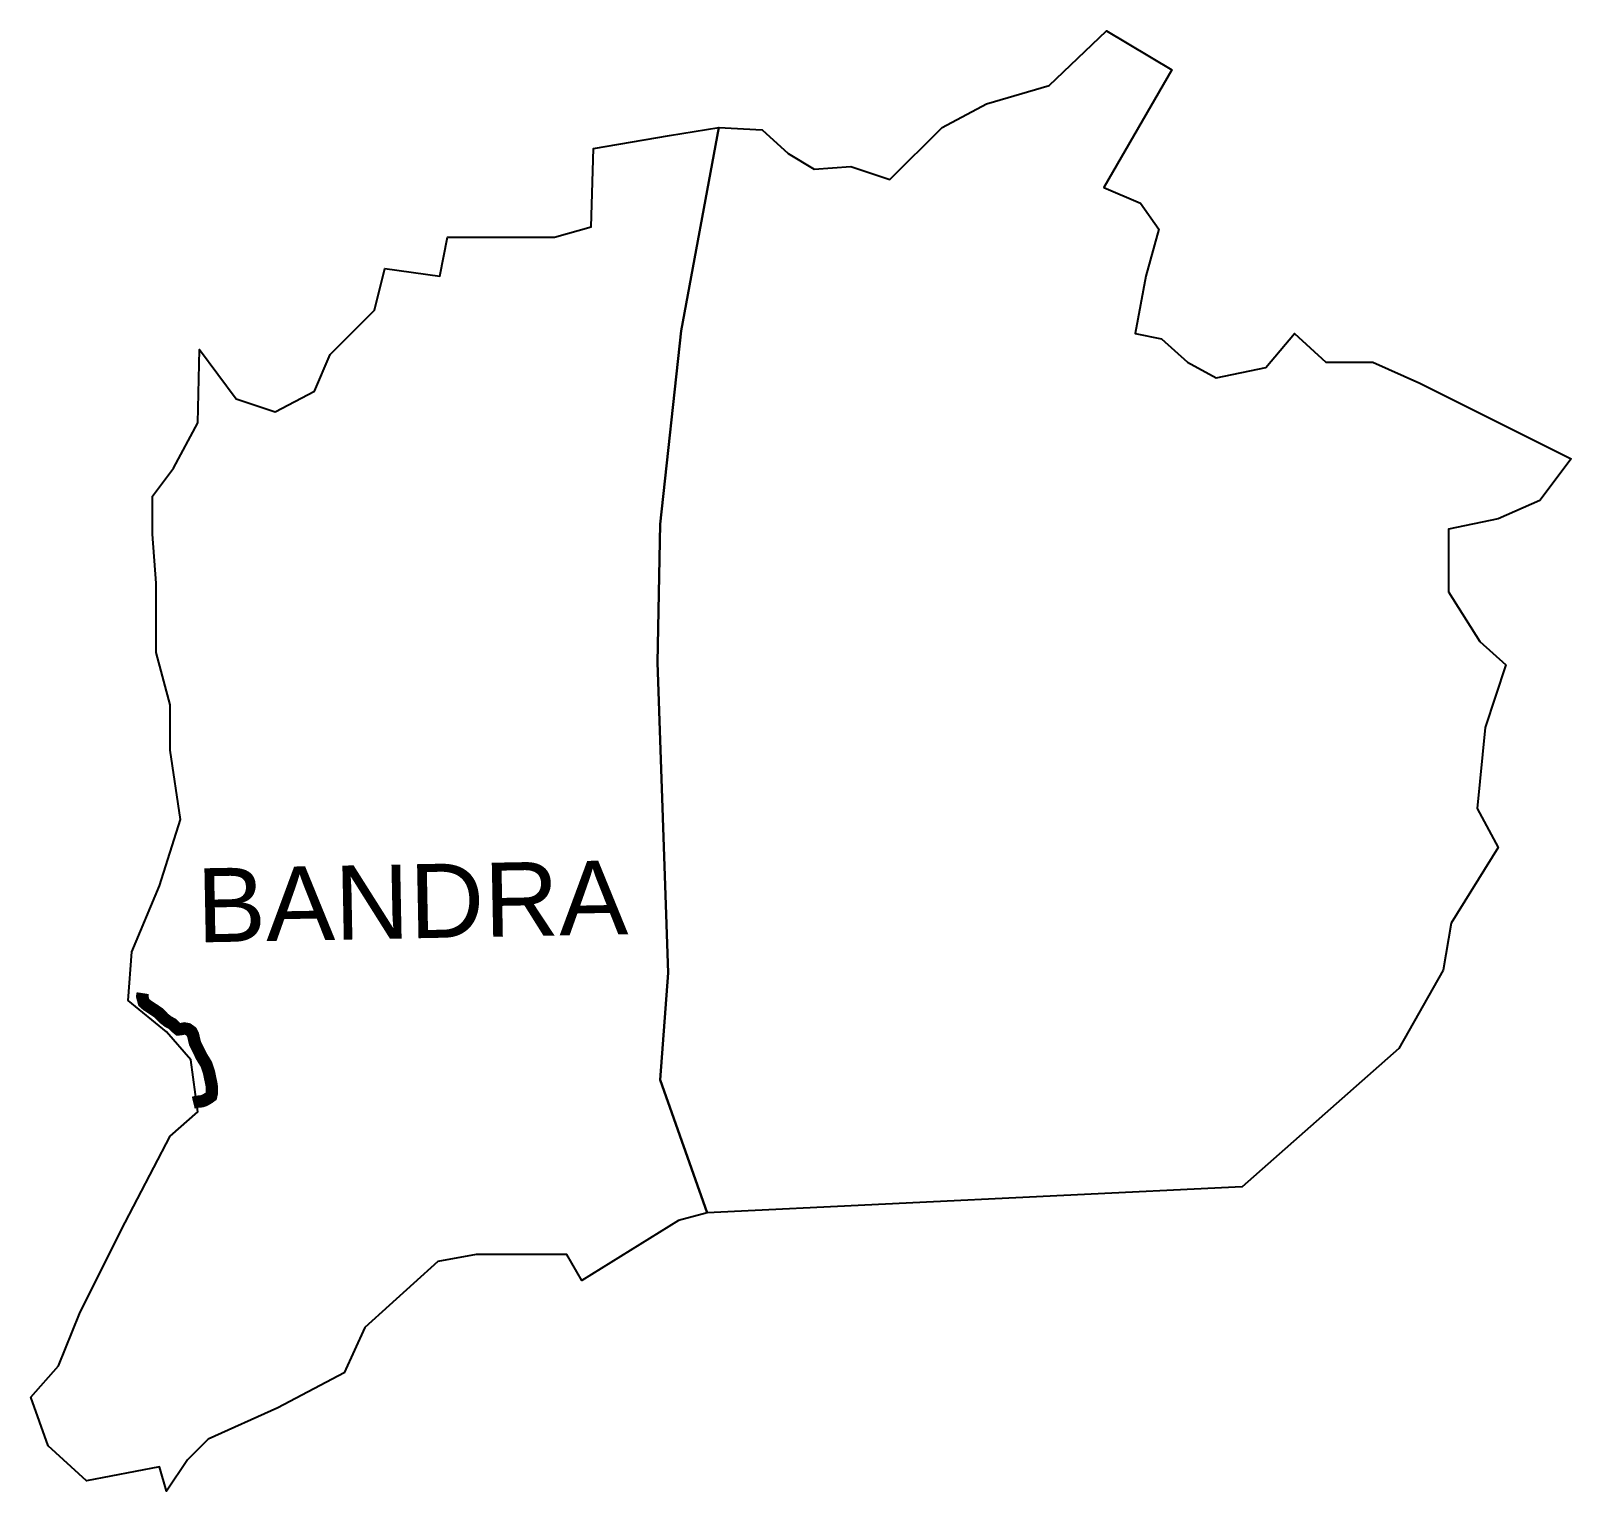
# Model space of a CAD drawing. Header units: metres. Extents: x 270268 to 276508, y 2106718 to 2112634.
import ezdxf

# ---------------------------------------------------------------- set-up
doc = ezdxf.new("R2010")
doc.units = ezdxf.units.M
doc.header["$MEASUREMENT"] = 0
for name, color, linetype in [('NATURALLY PROTECTED', 3, 'Continuous'), ('village', 3, 'Continuous'), ('VILLAGE NAME', 250, 'Continuous')]:
    doc.layers.add(name, color=color, linetype=linetype)
doc.styles.get("Standard").update_dxf_attribs({"font": 'arial.ttf'})

msp = doc.modelspace()

# ---------------------------------------------------------------- linework, layer by layer
at = {"layer": 'NATURALLY PROTECTED', "const_width": 50, "flags": 128}
msp.add_lwpolyline([(270721.2, 2108735.4), (270719.2, 2108722.7), (270721.7, 2108712.7), (270725.8, 2108697.9), (270738.5, 2108686.7), (270769.9, 2108666.1), (270786, 2108655), (270808, 2108632.6), (270824.1, 2108620.2), (270842.2, 2108610.4), (270852.2, 2108600), (270865.8, 2108588.5), (270875.7, 2108589.4), (270889.8, 2108592.5), (270904, 2108589.9), (270918.9, 2108579), (270924.8, 2108567.3), (270933.1, 2108532.2), (270960.2, 2108477.6), (270978.9, 2108447.1), (270989.6, 2108414.9), (271000.5, 2108362.7), (271000.5, 2108362.7), (271001.5, 2108331.6), (270998.4, 2108317.9), (270990.1, 2108311.9), (270973.2, 2108301.8), (270960.2, 2108297.4), (270941.8, 2108295.5), (270926, 2108291.7)], dxfattribs=at)
at = {"layer": 'village'}
for points in [[(275894.3, 2111206.8, 0), (276507.5, 2110900.2, 0), (276380.6, 2110731.1, 0), (276211.5, 2110657.1, 0), (276010.6, 2110614.8, 0), (276010.6, 2110361, 0), (276137.5, 2110160.2, 0), (276243.2, 2110065, 0), (276158.6, 2109811.3, 0), (276126.9, 2109483.5, 0), (276211.5, 2109324.9, 0), (276021.2, 2109018.3, 0), (275989.5, 2108828, 0), (275809.7, 2108510.9, 0), (275175.4, 2107950.5, 0), (273008, 2107844.8, 0), (272817.7, 2108384, 0), (272849.4, 2108817.5, 0), (272807.1, 2110075.6, 0), (272817.7, 2110635.9, 0), (272902.3, 2111418.3, 0), (273055.3, 2112242.3, 0), (273230, 2112232.4, 0), (273335.8, 2112137.2, 0), (273441.5, 2112073.8, 0), (273589.5, 2112084.4, 0), (273748.1, 2112031.5, 0), (273959.5, 2112243, 0), (274139.3, 2112338.1, 0), (274393, 2112412.1, 0), (274625.6, 2112634.1, 0), (274889.9, 2112475.6, 0), (274615, 2111999.8, 0), (274763, 2111936.4, 0), (274837, 2111830.6, 0), (274784.2, 2111640.3, 0), (274741.9, 2111407.7, 0), (274847.6, 2111386.6, 0), (274953.3, 2111291.4, 0), (275069.6, 2111228, 0), (275270.5, 2111270.3, 0), (275386.8, 2111407.7, 0), (275513.7, 2111291.4, 0), (275704, 2111291.4, 0)], [(273008, 2107844.8, 0), (272891.7, 2107814.5, 0), (272500.5, 2107571.3, 0), (272438.8, 2107676.3, 0), (272072.3, 2107676.3, 0), (271917.3, 2107648.1, 0), (271621.2, 2107380.3, 0), (271536.7, 2107197, 0), (271268.8, 2107056.1, 0), (270986.9, 2106929.2, 0), (270902.3, 2106844.6, 0), (270817.7, 2106717.8, 0), (270789.5, 2106816.4, 0), (270493.5, 2106760, 0), (270338.4, 2106901, 0), (270268, 2107098.4, 0), (270380.7, 2107225.2, 0), (270465.3, 2107436.7, 0), (270634.5, 2107775, 0), (270831.8, 2108155.6, 0), (270944.6, 2108254.3, 0), (270916.4, 2108465.7, 0), (270817.7, 2108578.5, 0), (270662.7, 2108705.4, 0), (270676.8, 2108902.7, 0), (270789.5, 2109170.6, 0), (270874.1, 2109438.4, 0), (270831.8, 2109720.4, 0), (270831.8, 2109903.6, 0), (270775.4, 2110115.1, 0), (270775.4, 2110397, 0), (270761.3, 2110594.3, 0), (270761.3, 2110749.4, 0), (270845.9, 2110862.2, 0), (270944.6, 2111045.4, 0), (270951.4, 2111343.6, 0), (271099.4, 2111142.7, 0), (271258, 2111089.9, 0), (271416.6, 2111174.4, 0), (271480, 2111322.5, 0), (271659.7, 2111502.2, 0), (271702, 2111671.4, 0), (271924.1, 2111639.6, 0), (271955.8, 2111798.2, 0), (272389.2, 2111798.2, 0), (272537.3, 2111840.5, 0), (272547.8, 2112157.7, 0), (272854.4, 2112210.6, 0), (273055.3, 2112242.3, 0), (272902.3, 2111418.3, 0), (272817.7, 2110635.9, 0), (272807.1, 2110075.6, 0), (272849.4, 2108817.5, 0), (272817.7, 2108384, 0)]]:
    msp.add_polyline3d(points, close=True, dxfattribs=at)

# ---------------------------------------------------------------- texts
at = {"layer": 'VILLAGE NAME', "insert": (270936.8, 2109240.7), "char_height": 300, "attachment_point": 1, "rotation": 1.10283}
msp.add_mtext_dynamic_manual_height_columns('{\\fArial|b0|i0|c0|p34;BANDRA}', width=2578.433, gutter_width=1928.7, heights=[0], dxfattribs=at)

doc.saveas('drawing.dxf')
